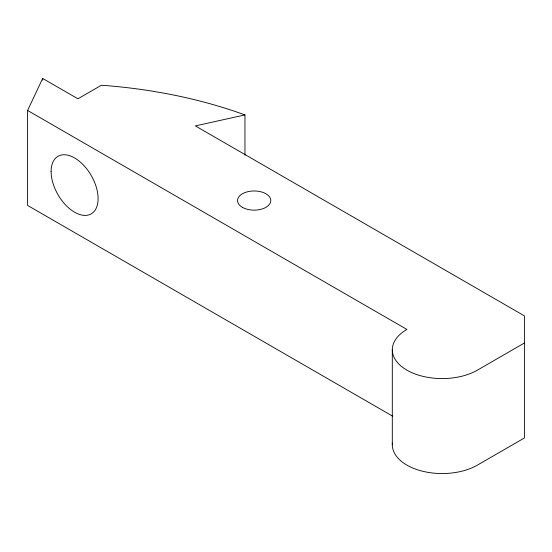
<?xml version="1.0" encoding="UTF-8"?>
<svg xmlns="http://www.w3.org/2000/svg" width="552" height="552" viewBox="0 0 552 552"><rect width="100%" height="100%" fill="white"/><g stroke="black" fill="none" stroke-linecap="round" stroke-linejoin="round"><path stroke-width="0.83" d="M392.72 416.222L27.6 205.427L27.6 110.455L42.67 78.453L77.915 98.801L101.416 85.236A350.651 202.446 0 0 1 151.607 91.045L163.882 93.157A350.651 202.446 0 0 1 244.957 114.919L244.957 155.133M524.4 343.013L477.404 370.144A49.852 28.78 0 0 1 406.907 370.144A49.852 28.78 0 0 1 406.907 329.447L27.6 110.455M244.957 114.919L195.36 125.904L524.4 315.875L524.4 437.984L477.404 465.115A49.852 28.78 0 0 1 421.749 471.028A49.852 28.78 0 0 1 392.389 443.104M392.306 349.795L392.306 444.767M42.67 78.453L42.67 80.164M242.411 207.338A16.615 9.591 0 0 0 270.211 203.039A16.615 9.591 0 0 0 249.863 191.289A16.615 9.591 0 0 0 242.411 207.338M51.101 171.506A33.23 19.189 60 0 0 86.347 215.356A33.23 19.189 60 0 0 86.347 168.36A33.23 19.189 60 0 0 51.101 171.506"/></g></svg>
